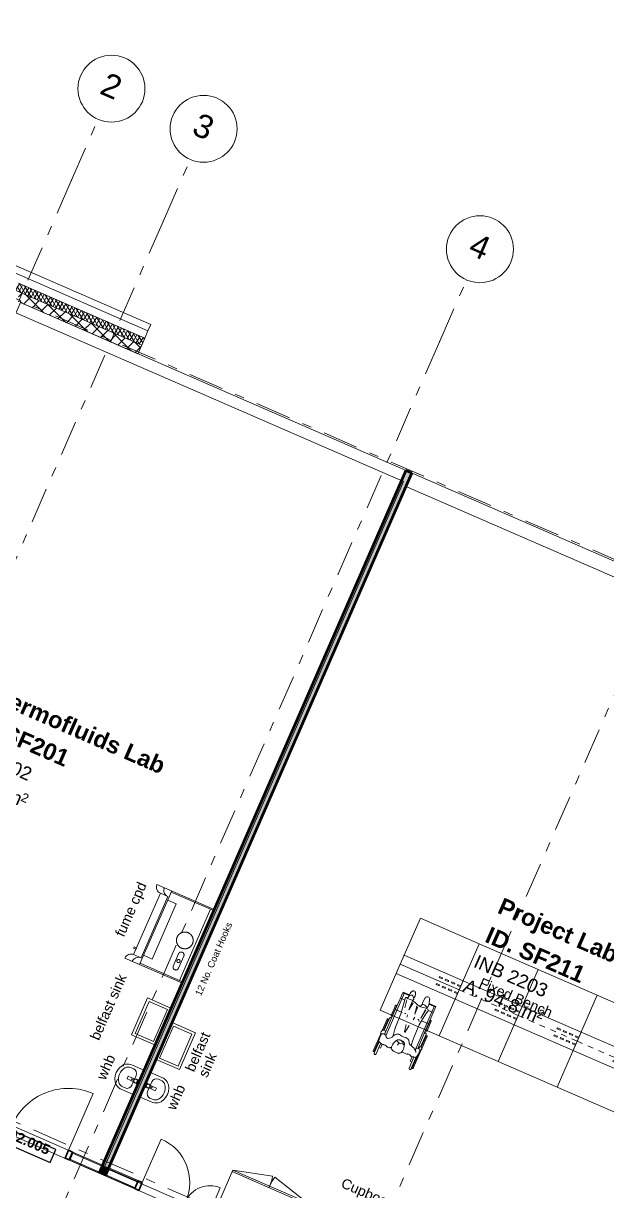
# Model space of a CAD drawing. Header units: millimetres. Extents: x -50172 to 90294, y -80883 to 956680.
# Drawn here: x 19399 to 28105, y 3948 to 21390 of the extents above; entities that cross this region are included whole.
import ezdxf
from ezdxf.enums import TextEntityAlignment as Align

# ---------------------------------------------------------------- set-up
doc = ezdxf.new("R2010")
doc.units = ezdxf.units.MM
doc.header["$MEASUREMENT"] = 0
doc.linetypes.add('Double Dashed', pattern=[1093.611073, 529.166651, -211.666656, 141.111112, -211.666656])
doc.linetypes.add('v1', pattern=[2800, 1000, -400, 0, -400, 1000, 0])
for name, color, linetype in [('A-15-MG_Structural_Grid', 7, 'Continuous'), ('A-20-M_Floor_Slab', 7, 'Continuous'), ('A-25-M_Wall_Ext_Existing_HUB', 7, 'Continuous'), ('A-25-M_Wall_Int', 7, 'Continuous'), ('ArchiCAD Doors', 7, 'Continuous'), ('New_A-05-M_Gross_Int_Circulation', 7, 'Continuous'), ('New_A-25-M_Wall_Int', 7, 'Continuous'), ('New_A-35-M_FFE-Zone', 7, 'Continuous'), ('New_A-35-M_FFE_Fixed', 7, 'Continuous'), ('New_A-35-M_FFE_Sanitary', 7, 'Continuous'), ('New_ArchiCAD Door Markers', 7, 'Continuous'), ('New_ArchiCAD Doors', 7, 'Continuous')]:
    doc.layers.add(name, color=color, linetype=linetype)
for name, color, linetype, lineweight, true_color in [('A-15-MG_Structural_Grid_Pen_No__163', 7, 'Continuous', 0, 0x750077), ('A-25-M_Wall_Ext_Existing_HUB_Pen_No__107', 7, 'Continuous', 15, 0xa6a6a6), ('A-25-M_Wall_Int_Pen_No__107', 7, 'Continuous', 15, 0xa6a6a6), ('ArchiCAD Doors_Pen_No__43', 7, 'Continuous', 30, 0x444444), ('ArchiCAD Doors_Pen_No__63', 7, 'Continuous', 20, 0x606060), ('New_A-05-M_Gross_Int_Circulation_Pen_No__74', 7, 'Continuous', 20, 0x606060), ('New_A-25-M_Wall_Int_Pen_No__27', 7, 'Continuous', 50, 0x2a2a2a), ('New_A-25-M_Wall_Int_Pen_No__81', 7, 'Continuous', 20, 0x6a6a6a), ('New_A-35-M_FFE-Zone_Pen_No__74', 7, 'Continuous', 20, 0x606060), ('New_A-35-M_FFE_Fixed_Pen_No__64', 7, 'Continuous', 20, 0x606060), ('New_A-35-M_FFE_Fixed_Pen_No__75', 7, 'Continuous', 20, 0x606060), ('New_A-35-M_FFE_Sanitary_Pen_No__64', 7, 'Continuous', 20, 0x606060), ('New_ArchiCAD Doors_Pen_No__43', 7, 'Continuous', 30, 0x444444), ('New_ArchiCAD Doors_Pen_No__63', 7, 'Continuous', 20, 0x606060)]:
    doc.layers.add(name, color=color, linetype=linetype, lineweight=lineweight, true_color=true_color)
for name, color, linetype, lineweight in [('A-20-M_Floor_Slab_Pen_No__89', 8, 'Continuous', 20), ('A-25-M_Wall_Ext_Existing_HUB_Pen_No__1', 7, 'Continuous', 13), ('A-25-M_Wall_Int_Pen_No__1', 7, 'Continuous', 13), ('ArchiCAD Doors_Pen_No__1', 7, 'Continuous', 13), ('New_A-35-M_FFE_Fixed_Pen_No__1', 7, 'Continuous', 13), ('New_A-35-M_FFE_Fixed_Pen_No__4', 7, 'Continuous', 20), ('New_A-95-P_Text_1_50_GA_Pen_No__1', 7, 'Continuous', 13), ('New_ArchiCAD Door Markers_Pen_No__1', 7, 'Continuous', 13), ('New_ArchiCAD Door Markers_Pen_No__5', 7, 'Continuous', 25), ('New_ArchiCAD Doors_Pen_No__1', 7, 'Continuous', 13), ('New_ArchiCAD Zone Stamps_Pen_No__9', 7, 'Continuous', 13)]:
    doc.layers.add(name, color=color, linetype=linetype, lineweight=lineweight)
doc.styles.add('GENERATED_STYLE_1', font='')
doc.styles.add('GENERATED_STYLE_2', font='')
doc.styles.add('GENERATED_STYLE_3', font='')
doc.styles.add('GENERATED_STYLE_4', font='')
doc.styles.get('GENERATED_STYLE_1').set_extended_font_data('Swis721 BT', bold=True)
doc.styles.get('GENERATED_STYLE_2').set_extended_font_data('Arial', bold=True)
doc.styles.get('GENERATED_STYLE_3').set_extended_font_data('Arial')
doc.styles.get('GENERATED_STYLE_4').set_extended_font_data('Swis721 BT')
pattern_1 = [(45, (0, 0), (-91.9239, 91.9239), []), (135, (0, 0), (91.9239, 91.9239), [])]

# ---------------------------------------------------------------- blocks, each defined once
blk = doc.blocks.new('Hub Circulation-Second_SF014_33_1', base_point=(12677, 5773))
at = {"layer": 'New_A-05-M_Gross_Int_Circulation_Pen_No__74', "linetype": 'Continuous'}
blk.add_line((22370, 3408), (14366, 6899), dxfattribs=at)
at = {"layer": 'New_ArchiCAD Zone Stamps_Pen_No__9'}
for tag, height, style, p in [('ROOM_NAME', 250, 'GENERATED_STYLE_2', (11347, 7549)), ('zoneNameLine2', 250, 'GENERATED_STYLE_2', (11158, 7117)), ('ROOM_NUMBER', 200, 'GENERATED_STYLE_3', (10970, 6696)), ('measuredAreaCode', 200, 'GENERATED_STYLE_3', (10813, 6336)), ('ROOM_WALLS_PRM', 200, 'GENERATED_STYLE_3', (11120, 6202)), ('DUMMY_649', 200, 'GENERATED_STYLE_3', (11749, 5928)), ('DUMMY_650', 133, 'GENERATED_STYLE_3', (12029, 5821))]:
    blk.add_attdef(tag, text='', height=height, rotation=336.4404, dxfattribs=dict(at, style=style)).set_placement(p, align=Align.TOP_LEFT)
blk = doc.blocks.new('Thermofluids Lab_INB 2202_34_1', base_point=(19719, 9996))
at = {"layer": 'New_A-35-M_FFE-Zone_Pen_No__74', "linetype": 'Continuous'}
for p, q in [((19287, 17064), (18384, 14995)), ((25072, 14542), (19287, 17064)), ((17367, 15439), (15675, 13875)), ((18384, 14995), (17367, 15439)), ((20613, 4316), (25072, 14542)), ((15675, 13875), (16885, 12575)), ((16885, 12575), (17070, 12747)), ((17070, 12747), (17298, 12503)), ((17298, 12503), (15528, 8443)), ((15528, 8443), (16428, 8051)), ((16428, 8051), (15729, 6446)), ((15729, 6446), (20613, 4316))]:
    blk.add_line(p, q, dxfattribs=at)
at = {"layer": 'New_ArchiCAD Zone Stamps_Pen_No__9'}
for tag, height, style, p in [('ROOM_NAME', 250, 'GENERATED_STYLE_2', (18860, 11567)), ('zoneNameLine2', 250, 'GENERATED_STYLE_2', (18672, 11135)), ('ROOM_NUMBER', 200, 'GENERATED_STYLE_3', (18484, 10714)), ('measuredAreaCode', 200, 'GENERATED_STYLE_3', (18327, 10354)), ('DUMMY_649', 200, 'GENERATED_STYLE_3', (18634, 10220)), ('DUMMY_650', 200, 'GENERATED_STYLE_3', (19123, 10007)), ('DUMMY_651', 133, 'GENERATED_STYLE_3', (19403, 9900))]:
    blk.add_attdef(tag, text='', height=height, rotation=336.4404, dxfattribs=dict(at, style=style)).set_placement(p, align=Align.TOP_LEFT)
blk = doc.blocks.new('Project Lab 3_INB 2203_36_1', base_point=(27088, 6907))
at = {"layer": 'New_A-35-M_FFE-Zone_Pen_No__74', "linetype": 'Continuous'}
for p, q in [((25099, 14476), (20652, 4276)), ((33053, 11007), (25099, 14476)), ((28709, 1044), (33053, 11007)), ((20652, 4276), (22276, 3567)), ((22276, 3567), (22379, 3804)), ((22379, 3804), (28709, 1044))]:
    blk.add_line(p, q, dxfattribs=at)
at = {"layer": 'New_ArchiCAD Zone Stamps_Pen_No__9'}
for tag, height, style, p in [('ROOM_NAME', 250, 'GENERATED_STYLE_2', (26560, 8334)), ('zoneNameLine2', 250, 'GENERATED_STYLE_2', (26372, 7902)), ('ROOM_NUMBER', 200, 'GENERATED_STYLE_3', (26183, 7481)), ('measuredAreaCode', 200, 'GENERATED_STYLE_3', (26026, 7121)), ('DUMMY_649', 200, 'GENERATED_STYLE_3', (26334, 6987)), ('DUMMY_650', 200, 'GENERATED_STYLE_3', (26823, 6774)), ('DUMMY_651', 133, 'GENERATED_STYLE_3', (27102, 6667))]:
    blk.add_attdef(tag, text='', height=height, rotation=336.4404, dxfattribs=dict(at, style=style)).set_placement(p, align=Align.TOP_LEFT)
blk = doc.blocks.new('Slab_3_1', base_point=(4098, -1742))
at = {"layer": 'A-20-M_Floor_Slab_Pen_No__89', "linetype": 'Continuous', "flags": 128}
blk.add_lwpolyline([(4098, -1742), (7679, 6433), (7409, 6182), (7864, 6610), (7781, 6699), (15385, 13776), (15456, 13700), (17775, 15858), (18446, 15136), (19354, 17218), (53673, 2253), (46448, -14318), (43562, -13060), (41505, -17778), (12656, -5199), (14459, -1065), (11927, 39), (10024, -4326)], close=True, dxfattribs=at)
blk = doc.blocks.new('Simple Door Opening')
at = {"layer": 'ArchiCAD Doors_Pen_No__1', "linetype": 'Continuous'}
for p, q in [((-4055, 337), (-4055, 478)), ((4055, 337), (4055, 478)), ((-4055, 222), (-4055, 337)), ((-4055, 102), (-4055, 222)), ((4055, 222), (4055, 337)), ((4055, 102), (4055, 222)), ((-4055, 0), (-4055, 102)), ((4055, 0), (4055, 102))]:
    blk.add_line(p, q, dxfattribs=at)
blk = doc.blocks.new('Wall_10_1', base_point=(54299, 2501))
at = {"layer": 'A-25-M_Wall_Ext_Existing_HUB_Pen_No__107', "linetype": 'Continuous'}
h = blk.add_hatch(dxfattribs=at)
h.set_pattern_fill('613_01__ad_AR_SAND_0001', color=256, style=0, pattern_type=2)
h.set_pattern_definition([(103.994, (0, 0), (-1137.956, 451.32), [0, -965.2, 0, -1079.5, 0, -1031.875]), (73.994, (0, 0), (-1195.13, 1745.31), [0, -520.7, 0, -869.95, 0, -333.375]), (33.994, (-311.5, -716.2), (785.414, 1814.82), [0, -317.5, 0, -1143, 0, -1492.25]), (23.994, (-311.5, -716.2), (250.28, 1972.77), [0, -158.75, 0, -749.3, 0, -857.25])])
h.paths.add_polyline_path([(19196, 17695), (21259, 16796), (21300, 16890), (19237, 17789)])
h = blk.add_hatch(dxfattribs=at)
h.set_pattern_fill('Batt_Insulation_0001', color=256, style=0, pattern_type=2)
h.set_pattern_definition([(60, (0, 0), (-43.30127, 25), []), (120, (0, 0), (43.30127, 25), [])])
h.paths.add_polyline_path([(19286, 17414), (19292, 17397), (21165, 16581), (21211, 16686), (19327, 17507)])
h = blk.add_hatch(dxfattribs=at)
h.set_pattern_fill('Concrete_Block_0001', color=256, style=0, pattern_type=2)
h.set_pattern_definition(pattern_1)
h.paths.add_polyline_path([(19410, 17346), (19292, 17397), (19354, 17218)])
h = blk.add_hatch(dxfattribs=at)
h.set_pattern_fill('Concrete_Block_0001', color=256, style=0, pattern_type=2)
h.set_pattern_definition(pattern_1)
h.paths.add_polyline_path([(19354, 17218), (21109, 16452), (21165, 16581), (19410, 17346)])
at = {"layer": 'A-25-M_Wall_Ext_Existing_HUB_Pen_No__1', "linetype": 'Continuous'}
for p, q in [((21259, 16796), (19270, 17663)), ((21211, 16686), (19327, 17507)), ((19410, 17346), (19292, 17397)), ((21165, 16581), (19410, 17346))]:
    blk.add_line(p, q, dxfattribs=at)
at = {"layer": 'A-25-M_Wall_Ext_Existing_HUB_Pen_No__1', "linetype": 'Continuous', "flags": 128}
for points in [[(21300, 16890), (19144, 17830)], [(19354, 17218), (21109, 16452)]]:
    blk.add_lwpolyline(points, dxfattribs=at)
at = {"layer": 'ArchiCAD Doors', "color": 251, "linetype": 'Continuous', "lineweight": 20, "true_color": 0x606060, "zscale": 1000, "rotation": 156.440266101699}
blk.add_blockref('Simple Door Opening', (25017, 15269), dxfattribs=at)
blk = doc.blocks.new('Double Door Asymmetric 19_4')
at = {"layer": 'ArchiCAD Doors_Pen_No__1', "linetype": 'Continuous'}
for p, q in [((-615, 0), (-627, 0)), ((-615, 0), (-615, -15)), ((615, 0), (615, -15)), ((615, 0), (627, 0)), ((-615, -130), (-627, -130)), ((-615, -15), (-615, -115)), ((-615, -115), (-615, -130)), ((615, -15), (615, -115)), ((615, -115), (615, -130)), ((615, -130), (627, -130))]:
    blk.add_line(p, q, dxfattribs=at)
at = {"layer": 'ArchiCAD Doors_Pen_No__43', "linetype": 'Continuous'}
for p, q in [((-549, 0), (-615, 0)), ((-615, 0), (-615, -130)), ((-549, -130), (-549, 0)), ((615, 0), (549, 0)), ((549, 0), (549, -130)), ((615, -130), (615, 0)), ((-615, -130), (-549, -130)), ((549, -130), (615, -130))]:
    blk.add_line(p, q, dxfattribs=at)
at = {"layer": 'ArchiCAD Doors_Pen_No__63', "linetype": 'Continuous'}
for p, q in [((-549, 0), (-549, 708)), ((549, 0), (549, 390))]:
    blk.add_line(p, q, dxfattribs=at)
for centre, radius, start, end in [((-549, 0), 708, 0, 90), ((549, 0), 390, 90, 180)]:
    blk.add_arc(centre, radius, start, end, dxfattribs=at)
blk = doc.blocks.new('Double Door Asymmetric 19_5')
at = {"layer": 'New_ArchiCAD Doors_Pen_No__1', "linetype": 'Continuous'}
for p, q in [((-755, 0), (-755, -15)), ((755, 0), (755, -15)), ((-755, -15), (-755, -115)), ((-755, -115), (-755, -130)), ((755, -15), (755, -115)), ((755, -115), (755, -130))]:
    blk.add_line(p, q, dxfattribs=at)
at = {"layer": 'New_ArchiCAD Doors_Pen_No__43', "linetype": 'Continuous'}
for p, q in [((-748, 0), (-755, 0)), ((-755, 0), (-755, -130)), ((-682, 0), (-748, 0)), ((-748, 0), (-748, -130)), ((-682, -130), (-682, 0)), ((748, 0), (682, 0)), ((682, 0), (682, -130)), ((748, 0), (755, 0)), ((748, -130), (748, 0)), ((755, 0), (755, -130)), ((-748, -130), (-755, -130)), ((-748, -130), (-682, -130)), ((682, -130), (748, -130)), ((748, -130), (755, -130))]:
    blk.add_line(p, q, dxfattribs=at)
at = {"layer": 'New_ArchiCAD Doors_Pen_No__63', "linetype": 'Continuous'}
for p, q in [((682, 0), (682, 924)), ((-682, 0), (-682, 440))]:
    blk.add_line(p, q, dxfattribs=at)
for centre, radius, start, end in [((682, 0), 924, 90, 180), ((-682, 0), 440, 0, 90)]:
    blk.add_arc(centre, radius, start, end, dxfattribs=at)
blk = doc.blocks.new('Door Stamp 17_4')
at = {"layer": 'New_ArchiCAD Door Markers_Pen_No__5', "linetype": 'Continuous'}
for p, q in [((507, -66), (-471, -66)), ((-471, -66), (-471, -278)), ((507, -278), (507, -66)), ((-471, -278), (507, -278)), ((-471, -278), (507, -278))]:
    blk.add_line(p, q, dxfattribs=at)
at = {"layer": 'New_ArchiCAD Door Markers_Pen_No__1', "style": 'GENERATED_STYLE_1'}
blk.add_attdef('AC_WIDO_ID', text='', height=150, dxfattribs=at).set_placement((-412, -234), align=Align.BOTTOM_LEFT)
blk = doc.blocks.new('Wall_39_1', base_point=(14366, 6899))
at = {"layer": 'A-25-M_Wall_Int_Pen_No__107', "linetype": 'Continuous'}
for points in [[(20094, 4417), (20088, 4404), (20528, 4212), (20534, 4225)], [(20134, 4509), (20574, 4317), (20580, 4331), (20140, 4523)], [(20674, 4290), (20668, 4276), (21108, 4084), (21114, 4098)], [(20628, 4185), (20622, 4171), (21062, 3979), (21068, 3993)]]:
    blk.add_hatch(color=256, dxfattribs=at).paths.add_polyline_path(points)
at = {"layer": 'New_A-25-M_Wall_Int_Pen_No__81', "linetype": 'Continuous', "lineweight": 0, "true_color": 0x353535}
for points in [[(20628, 4185), (20534, 4225), (20528, 4212), (20622, 4171)], [(20668, 4276), (20574, 4317), (20534, 4225), (20628, 4185)], [(20674, 4290), (20580, 4331), (20574, 4317), (20668, 4276)]]:
    blk.add_hatch(color=250, dxfattribs=at).paths.add_polyline_path(points)
at = {"layer": 'A-25-M_Wall_Int_Pen_No__1', "linetype": 'Continuous'}
for p, q in [((20094, 4417), (20088, 4404)), ((20134, 4509), (20094, 4417)), ((20094, 4417), (20534, 4225)), ((20140, 4523), (20134, 4509)), ((20574, 4317), (20134, 4509)), ((21108, 4084), (20668, 4276)), ((20628, 4185), (21068, 3993)), ((21108, 4084), (21068, 3993)), ((21114, 4098), (21103, 4103)), ((21114, 4098), (21108, 4084)), ((21062, 3979), (21051, 3984)), ((21068, 3993), (21062, 3979))]:
    blk.add_line(p, q, dxfattribs=at)
at = {"layer": 'A-25-M_Wall_Int_Pen_No__1', "linetype": 'Continuous', "flags": 128}
for points in [[(20088, 4404), (21062, 3979)], [(20580, 4331), (20140, 4523)], [(21114, 4098), (20674, 4290)]]:
    blk.add_lwpolyline(points, dxfattribs=at)
at = {"layer": 'New_A-25-M_Wall_Int_Pen_No__27', "linetype": 'Continuous'}
for p, q in [((20534, 4225), (20528, 4212)), ((20574, 4317), (20534, 4225)), ((20580, 4331), (20574, 4317)), ((20628, 4185), (20668, 4276)), ((20668, 4276), (20674, 4290)), ((20622, 4171), (20628, 4185))]:
    blk.add_line(p, q, dxfattribs=at)
at = {"layer": 'ArchiCAD Doors', "color": 251, "linetype": 'Continuous', "lineweight": 20, "true_color": 0x606060, "zscale": 1000, "rotation": 336.4403498076213}
blk.add_blockref('Double Door Asymmetric 19_4', (21678, 3852), dxfattribs=at)
at = {"layer": 'New_ArchiCAD Door Markers'}
ref = blk.add_blockref('Door Stamp 17_4', (19448, 4825), dxfattribs=dict(at, rotation=336.4403498076213))
ref.add_attrib('AC_WIDO_ID', 'ID02.005', dxfattribs={"layer": 'New_ArchiCAD Door Markers_Pen_No__1', "color": 7, "height": 150, "rotation": 336.4403, "style": 'GENERATED_STYLE_1'}).set_placement((18959, 4779), align=Align.BOTTOM_LEFT)
at = {"layer": 'New_ArchiCAD Doors', "color": 251, "linetype": 'Continuous', "lineweight": 20, "true_color": 0x606060, "zscale": 1000, "rotation": 336.4403498076213}
blk.add_blockref('Double Door Asymmetric 19_5', (19448, 4825), dxfattribs=at)
blk = doc.blocks.new('Wall_59_1', base_point=(20528, 4212))
at = {"layer": 'New_A-25-M_Wall_Int_Pen_No__81', "linetype": 'Continuous', "lineweight": 0, "true_color": 0x353535}
blk.add_hatch(color=250, dxfattribs=at).paths.add_polyline_path([(20674, 4290), (25199, 14669), (25106, 14710), (20580, 4331)])
at = {"layer": 'New_A-25-M_Wall_Int_Pen_No__27', "linetype": 'Continuous', "flags": 128}
for points in [[(25106, 14710), (20580, 4331)], [(20674, 4290), (25199, 14669)], [(25199, 14669), (25106, 14710)]]:
    blk.add_lwpolyline(points, dxfattribs=at)
blk = doc.blocks.new('Standard grid marker')
at = {"layer": 'A-15-MG_Structural_Grid_Pen_No__163', "linetype": 'Double Dashed'}
for q in [(0, 0), (29726, 0)]:
    blk.add_line((1000, 0), q, dxfattribs=at)
at = {"layer": 'A-15-MG_Structural_Grid_Pen_No__163', "linetype": 'Continuous'}
blk.add_circle((-500, 0), 500, dxfattribs=at)
at = {"layer": 'A-15-MG_Structural_Grid_Pen_No__163', "linetype": 'Double Dashed'}
blk.add_point((1000, 0), dxfattribs=at)
blk.add_point((1000, 0), dxfattribs=at)
at = {"layer": 'A-15-MG_Structural_Grid_Pen_No__163', "style": 'GENERATED_STYLE_4'}
for tag, p in [('AC_MarkerText_1_0', (-500, 41)), ('AC_MarkerText_1_1', (31226, 41))]:
    blk.add_attdef(tag, text='', height=350, rotation=90, dxfattribs=at).set_placement(p, align=Align.MIDDLE_CENTER)
blk = doc.blocks.new('Standard grid marker_2')
at = {"layer": 'A-15-MG_Structural_Grid_Pen_No__163', "linetype": 'Double Dashed'}
blk.add_line((1909, 0), (86140, 0), dxfattribs=at)
at = {"layer": 'A-15-MG_Structural_Grid_Pen_No__163', "style": 'GENERATED_STYLE_4'}
for tag, p in [('AC_MarkerText_1_0', (-500, 952)), ('AC_MarkerText_1_1', (88549, 952))]:
    blk.add_attdef(tag, text='', height=350, rotation=360, dxfattribs=at).set_placement(p, align=Align.MIDDLE_CENTER)
blk = doc.blocks.new('Fume Cupboard STD H9')
at = {"layer": 'New_A-35-M_FFE_Fixed_Pen_No__64', "linetype": 'Continuous'}
for p, q in [((0, 0), (0, 930)), ((0, 930), (20, 930)), ((20, 930), (20, 880)), ((20, 880), (1180, 880)), ((20, 880), (20, 240)), ((1180, 880), (1180, 930)), ((1180, 930), (1200, 930)), ((1180, 880), (1180, 240)), ((1200, 930), (1200, 0)), ((150, 380), (150, 240)), ((150, 380), (1050, 380)), ((1050, 380), (1050, 240)), ((0, 240), (1200, 240)), ((100, 220), (1100, 220)), ((100, 100), (100, 220)), ((1100, 100), (1100, 220)), ((100, 100), (1100, 100)), ((212, 100), (188, 100)), ((188, 100), (188, 60)), ((188, 60), (212, 60)), ((212, 60), (212, 100))]:
    blk.add_line(p, q, dxfattribs=at)
at = {"layer": 'New_A-35-M_FFE_Fixed_Pen_No__64', "linetype": 'v1'}
for p, q in [((380, 795), (180, 795)), ((180, 710), (380, 710))]:
    blk.add_line(p, q, dxfattribs=at)
for centre, radius in [((280, 752), 23.5), ((600, 715), 125)]:
    blk.add_circle(centre, radius, dxfattribs=at)
for centre, start, end in [((180, 752), 90, 270), ((380, 752), 270, 90)]:
    blk.add_arc(centre, 42.5, start, end, dxfattribs=at)
at = {"layer": 'New_A-35-M_FFE_Fixed_Pen_No__64', "linetype": 'Continuous'}
for centre, start, end in [((0, 220), 270, 0), ((1200, 220), 180, 270), ((0, 100), 270, 0), ((1200, 100), 180, 270)]:
    blk.add_arc(centre, 100, start, end, dxfattribs=at)
blk = doc.blocks.new('Cupboard 19')
at = {"layer": 'New_A-35-M_FFE_Fixed_Pen_No__4', "linetype": 'Continuous'}
for p, q in [((1200, 450), (0, 450)), ((0, 450), (0, 0)), ((1200, 0), (1200, 450)), ((0, 0), (0, 25)), ((0, 25), (1200, 25)), ((0, 0), (1200, 0)), ((0, 0), (580, -155)), ((600, 0), (600, 25)), ((1200, 0), (620, -155))]:
    blk.add_line(p, q, dxfattribs=at)
for centre, start, end in [((0, 0), 345, 0), ((1200, 0), 180, 195)]:
    blk.add_arc(centre, 600, start, end, dxfattribs=at)
blk = doc.blocks.new('Mop Sink 19')
at = {"layer": 'New_A-35-M_FFE_Fixed_Pen_No__75', "linetype": 'Continuous'}
for p, q in [((300, 0), (-300, 0)), ((-300, 0), (-300, -380)), ((300, -380), (300, 0)), ((-260, -40), (-260, -340)), ((260, -40), (-260, -40)), ((260, -340), (260, -40)), ((-260, -340), (260, -340)), ((-300, -380), (300, -380))]:
    blk.add_line(p, q, dxfattribs=at)
blk = doc.blocks.new('Wheelchair Man Symbol 19_2')
at = {"layer": 'New_A-35-M_FFE_Fixed_Pen_No__1', "linetype": 'Continuous'}
for p, q in [((-325, 258), (-325, -42)), ((-299, 258), (-309, 258)), ((-309, 258), (-309, 53)), ((-299, 284), (-299, 258)), ((-299, 258), (-299, 89)), ((-268, 182), (-268, 284)), ((-243, 182), (-268, 182)), ((-268, 182), (-268, 102)), ((-243, 110), (-243, 182)), ((268, 182), (243, 182)), ((243, 182), (243, 117)), ((268, 284), (268, 284)), ((268, 284), (268, 182)), ((268, 182), (268, 110)), ((299, 258), (299, 284)), ((309, 258), (299, 258)), ((299, 258), (299, 101)), ((309, 258), (309, 258)), ((309, 258), (309, 89)), ((325, -20), (325, 258)), ((-268, 29), (-247, -5)), ((-258, 12), (-230, -11)), ((-253, 8), (-255, 8)), ((-73, 103), (-139, 104)), ((58, 142), (54, 143)), ((73, 136), (58, 142)), ((83, 129), (73, 136)), ((94, 119), (83, 129)), ((93, 33), (85, 16)), ((96, 63), (93, 33)), ((98, 112), (94, 119)), ((100, 87), (96, 63)), ((98, 105), (98, 112)), ((98, 105), (100, 87)), ((318, 7), (310, 87)), ((-329, -54), (-326, -67)), ((-325, -42), (-326, -44)), ((-325, -42), (-320, -36)), ((-325, -70), (-325, -258)), ((-309, -77), (-309, -258)), ((-299, -76), (-299, -258)), ((-268, -39), (-268, -284)), ((-243, 0), (-243, -723)), ((-152, -107), (-152, -204)), ((-118, -61), (-112, -75)), ((-112, -75), (-107, -84)), ((-107, -84), (-98, -98)), ((-98, -98), (-86, -106)), ((-86, -106), (-76, -110)), ((-76, -110), (-61, -114)), ((-61, -114), (-51, -114)), ((-51, -114), (-41, -113)), ((-47, -8), (-39, -22)), ((-41, -113), (-32, -111)), ((-35, -9), (-10, -8)), ((-32, -111), (-17, -110)), ((-17, -110), (1, -110)), ((21, -46), (-3, -44)), ((1, -110), (21, -113)), ((21, -113), (38, -115)), ((23, -46), (46, -42)), ((38, -115), (47, -118)), ((47, -118), (62, -121)), ((70, -14), (60, -33)), ((62, -121), (74, -121)), ((74, -121), (84, -119)), ((84, -119), (94, -114)), ((94, -114), (107, -105)), ((107, -105), (115, -97)), ((115, -97), (124, -86)), ((124, -86), (126, -83)), ((143, -62), (160, -163)), ((243, -21), (243, -723)), ((268, -40), (268, -59)), ((268, -71), (268, -284)), ((299, -87), (299, -258)), ((309, -84), (309, -258)), ((325, -258), (325, -73)), ((330, -58), (330, -35)), ((-309, -258), (-299, -258)), ((-299, -258), (-299, -284)), ((-292, -333), (-292, -333)), ((-292, -333), (-292, -492)), ((-268, -333), (-275, -333)), ((-275, -333), (-275, -492)), ((-268, -284), (-268, -333)), ((-268, -333), (-268, -492)), ((-152, -204), (-147, -372)), ((2, -182), (-13, -301)), ((12, -185), (27, -271)), ((168, -414), (163, -199)), ((268, -333), (268, -284)), ((275, -333), (268, -333)), ((268, -333), (268, -492)), ((275, -333), (275, -492)), ((292, -492), (292, -333)), ((299, -284), (299, -258)), ((299, -258), (309, -258)), ((299, -284), (299, -284)), ((325, -258), (325, -258)), ((-275, -492), (-275, -492)), ((-275, -492), (-268, -492)), ((-159, -438), (-268, -438)), ((-268, -492), (-268, -723)), ((-159, -438), (-177, -580)), ((-147, -372), (-159, -438)), ((-130, -471), (-152, -616)), ((-130, -471), (-142, -620)), ((-38, -432), (-40, -450)), ((-37, -403), (-38, -432)), ((-23, -490), (-23, -610)), ((-23, -490), (-4, -616)), ((84, -512), (65, -638)), ((84, -512), (87, -646)), ((150, -517), (169, -641)), ((268, -438), (159, -438)), ((204, -664), (168, -414)), ((268, -723), (268, -492)), ((268, -492), (275, -492)), ((-190, -623), (-268, -623)), ((-177, -580), (-190, -623)), ((-190, -623), (-174, -637)), ((-174, -637), (-141, -640)), ((-141, -640), (-104, -634)), ((-104, -634), (-58, -626)), ((-58, -626), (-42, -627)), ((-42, -627), (-26, -634)), ((-26, -634), (-3, -635)), ((-3, -635), (22, -645)), ((22, -645), (69, -660)), ((69, -660), (81, -663)), ((81, -663), (95, -668)), ((95, -668), (121, -664)), ((121, -664), (141, -660)), ((141, -660), (167, -662)), ((163, -705), (167, -662)), ((167, -662), (186, -671)), ((186, -671), (204, -664)), ((198, -623), (268, -623)), ((-158, -711), (-268, -711)), ((-268, -723), (-156, -723)), ((-71, -775), (-64, -705)), ((112, -728), (90, -709)), ((138, -729), (154, -719)), ((161, -711), (268, -711)), ((161, -723), (268, -723))]:
    blk.add_line(p, q, dxfattribs=at)
for centre, radius, start, end in [((-317, 258), 7.81, 0, 180), ((-284, 284), 15.6, 0, 180), ((284, 284), 15.6, 0, 180), ((317, 258), 7.81, 0, 180), ((493, -29), 807, 173.5457, 179.2953), ((-241, 54), 68.3, 145.4123, 173.5457), ((-280, 81), 21, 86.2268, 145.4123), ((-275, 156), 54.6, 266.2268, 295.2149), ((-235, 73), 37.6, 102.1076, 115.2149), ((-235, 73), 37.6, 53.1315, 102.1076), ((-185, 139), 45.6, 233.1315, 296.463), ((-140, 49), 55.8, 88.7191, 116.463), ((53, 63), 132, 162.351, 202.3739), ((53, 63), 132, 158.1335, 162.351), ((-23, 93), 50.5, 100.0443, 158.1335), ((-37, 26), 35.8, 202.3739, 273.0345), ((-20, -5), 44.7, 169.6685, 296.7106), ((12, -103), 249, 80.2167, 100.0443), ((-10, 28), 35.8, 270, 15.4377), ((-137, -324), 360, 59.1701, 64.8848), ((-87, 59), 177, 339.5864, 346.0879), ((42, 208), 117, 298.6239, 307.5222), ((144, 76), 49.5, 63.5166, 127.5222), ((231, -83), 90.2, 109.9444, 166.9452), ((202, 193), 81.4, 243.5166, 286.5694), ((209, -24), 27.2, 34.5485, 109.9444), ((240, 64), 53.6, 87.1813, 106.5694), ((240, 64), 53.6, 67.1485, 87.1813), ((332, 280), 181, 247.1485, 258.553), ((279, 3), 39.7, 248.1434, 6.1738), ((292, 85), 17.5, 6.1738, 78.553), ((-316, -52), 12.8, 143.805, 190.699), ((-317, -66), 9.34, 190.699, 208.3318), ((-317, -66), 9.34, 208.3318, 244.4064), ((-307, -46), 31.5, 244.4064, 307.78), ((-311, -42), 11, 76.4185, 143.805), ((-295, -19), 18.4, 179.2953, 256.2891), ((-280, 41), 80.4, 256.2891, 284.3528), ((-296, -60), 13.2, 307.78, 7.8265), ((-259, -55), 24.1, 139.4894, 187.8265), ((-266, -16), 21.3, 284.3528, 31.0291), ((-194, 34), 56.9, 231.1007, 245.8172), ((-37, 383), 440, 245.8172, 255.644), ((63, -36), 226, 180.5698, 198.0744), ((-160, -97), 55.8, 40.6612, 75.644), ((0, 0), 44.5, 209.7251, 267.1058), ((20, -5), 44.7, 243.2894, 301.2835), ((21, -36), 9.29, 267.1058, 277.5231), ((43, -24), 18.6, 277.5231, 331.3712), ((58, 4), 21.7, 239.1701, 339.5864), ((16, 54), 176, 308.7284, 316.6858), ((-78, -204), 242, 1.2675, 9.6849), ((291, 32), 71.8, 214.5485, 248.1434), ((233, -50), 36.3, 344.409, 23.6829), ((288, -65), 20.6, 164.409, 246.7071), ((295, -48), 38.6, 246.7071, 320.9982), ((304, -35), 25.6, 36.1191, 64.0963), ((304, -35), 25.6, 0.3734, 36.1191), ((307, -58), 22.9, 321.1452, 0.3734), ((-317, -258), 7.81, 180, 0), ((-284, -284), 15.6, 180, 0), ((-284, -333), 8.5, 0, 180), ((-318, -263), 307, 352.9178, 355.668), ((242, -235), 218, 189.5756, 196.9445), ((284, -284), 15.6, 180, 0), ((284, -333), 8.5, 0, 180), ((317, -258), 7.81, 180, 0), ((-284, -492), 8.5, 180, 0), ((-83, -393), 51, 208.693, 254.3358), ((-54, -437), 124, 359.7461, 16.9445), ((119, -466), 25.2, 79.3771, 135.3134), ((284, -492), 8.5, 180, 0), ((-71, -691), 89.1, 152.6529, 188.261), ((34, -591), 195, 194.2207, 194.8355), ((-120, -631), 35.9, 194.8355, 253.4823), ((-87, -521), 152, 253.4823, 271.2881), ((-84, -650), 21.9, 271.2881, 315.4711), ((-84, -650), 21.9, 315.4711, 351.839), ((-152, -695), 88.5, 353.7627, 19.5493), ((-2291, -334), 2252, 351.839, 352.5303), ((29, -677), 53.8, 349.8776, 14.2593), ((106, -690), 24.4, 169.8776, 221.4615), ((187, -654), 349, 188.261, 191.3967), ((187, -654), 349, 191.3967, 201.9692), ((-106, -772), 34.5, 201.9692, 353.7627), ((121, -728), 40.4, 147.7219, 174.8934), ((198, -735), 117, 174.8934, 209.1731), ((106, -690), 24.4, 221.4615, 230.0692), ((120, -778), 27.9, 209.1731, 317.1659), ((126, -711), 22.1, 230.0692, 302.0961), ((79, -740), 84.2, 317.1659, 11.8151), ((144, -703), 19.3, 302.0961, 354.8929), ((79, -740), 84.2, 11.8151, 17.4034)]:
    blk.add_arc(centre, radius, start, end, dxfattribs=at)
for p in [(-325, 258), (-299, 284), (-243, 110), (-213, 103), (-165, 99), (-73, 103), (-70, 112), (-32, 143), (98, 105), (113, 115), (166, 120), (225, 115), (-329, -54), (-325, -70), (325, -20), (330, -58), (-309, -258), (-268, -284), (275, -333), (292, -492), (-68, -666), (-62, -653), (-58, -626), (82, -686), (-138, -784), (-71, -775), (81, -724), (87, -706), (96, -792), (140, -797), (161, -723)]:
    blk.add_point(p, dxfattribs=at)
blk = doc.blocks.new('Standard grid marker_3')
at = {"layer": 'A-15-MG_Structural_Grid_Pen_No__163', "linetype": 'Double Dashed'}
blk.add_line((1000, 0), (74255, 0), dxfattribs=at)
at = {"layer": 'A-15-MG_Structural_Grid_Pen_No__163', "style": 'GENERATED_STYLE_4'}
for tag, p in [('AC_MarkerText_1_0', (-500, 43)), ('AC_MarkerText_1_1', (75755, 43))]:
    blk.add_attdef(tag, text='', height=350, rotation=360, dxfattribs=at).set_placement(p, align=Align.MIDDLE_CENTER)
blk = doc.blocks.new('Laboratory Workstation_20')
at = {"layer": 'New_A-35-M_FFE_Fixed_Pen_No__64', "linetype": 'Continuous'}
for p, q in [((960, 1500), (0, 1500)), ((0, 1500), (0, 0)), ((960, 0), (960, 1500)), ((960, 900), (0, 900)), ((0, 900), (0, 600)), ((960, 600), (960, 900)), ((0, 800), (0, 815)), ((0, 815), (50, 815)), ((50, 800), (0, 800)), ((0, 750), (87, 750)), ((50, 700), (0, 700)), ((0, 700), (0, 685)), ((50, 815), (50, 800)), ((50, 685), (50, 700)), ((100, 800), (100, 815)), ((100, 815), (150, 815)), ((150, 800), (100, 800)), ((150, 700), (100, 700)), ((100, 700), (100, 685)), ((150, 815), (150, 800)), ((150, 685), (150, 700)), ((175, 750), (262, 750)), ((200, 800), (200, 815)), ((200, 815), (250, 815)), ((250, 800), (200, 800)), ((250, 700), (200, 700)), ((200, 700), (200, 685)), ((250, 815), (250, 800)), ((250, 685), (250, 700)), ((300, 800), (300, 815)), ((300, 815), (350, 815)), ((350, 800), (300, 800)), ((350, 700), (300, 700)), ((300, 700), (300, 685)), ((349, 750), (436, 750)), ((350, 815), (350, 800)), ((350, 685), (350, 700)), ((524, 750), (611, 750)), ((698, 750), (785, 750)), ((873, 750), (960, 750)), ((0, 685), (50, 685)), ((0, 600), (960, 600)), ((100, 685), (150, 685)), ((200, 685), (250, 685)), ((300, 685), (350, 685)), ((0, 0), (960, 0))]:
    blk.add_line(p, q, dxfattribs=at)
blk = doc.blocks.new('Laboratory Workstation_21')
at = {"layer": 'New_A-35-M_FFE_Fixed_Pen_No__64', "linetype": 'Continuous'}
for p, q in [((960, 750), (0, 750)), ((0, 750), (0, 0)), ((960, 750), (0, 750)), ((0, 750), (0, 600)), ((50, 700), (0, 700)), ((0, 700), (0, 685)), ((50, 685), (50, 700)), ((150, 700), (100, 700)), ((100, 700), (100, 685)), ((150, 685), (150, 700)), ((250, 700), (200, 700)), ((200, 700), (200, 685)), ((250, 685), (250, 700)), ((350, 700), (300, 700)), ((300, 700), (300, 685)), ((350, 685), (350, 700)), ((960, 0), (960, 750)), ((960, 600), (960, 750)), ((0, 685), (50, 685)), ((0, 600), (960, 600)), ((100, 685), (150, 685)), ((200, 685), (250, 685)), ((300, 685), (350, 685)), ((0, 0), (960, 0))]:
    blk.add_line(p, q, dxfattribs=at)
blk = doc.blocks.new('Basin 19')
at = {"layer": 'New_A-35-M_FFE_Sanitary_Pen_No__64', "linetype": 'Continuous'}
for p, q in [((-200, 0), (-200, -186)), ((200, 0), (-200, 0)), ((200, -186), (200, 0)), ((-157, -149), (-157, -186)), ((79, -75), (-79, -75)), ((-30, -49), (-26, -60)), ((-23, -65), (-22, -130)), ((-22, -130), (-22, -177)), ((-6, -112), (-6, -77)), ((-6, -112), (6, -112)), ((6, -112), (6, -77)), ((22, -130), (23, -65)), ((22, -177), (22, -130)), ((26, -60), (30, -49)), ((157, -149), (157, -186)), ((-200, -186), (-198, -213)), ((-198, -213), (-192, -240)), ((-192, -240), (-183, -264)), ((-183, -264), (-170, -287)), ((-170, -287), (-155, -306)), ((-155, -306), (-137, -321)), ((-137, -321), (-93, -345)), ((-93, -345), (-47, -360)), ((-22, -177), (22, -177)), ((47, -360), (93, -345)), ((93, -345), (137, -321)), ((137, -321), (155, -306)), ((155, -306), (170, -287)), ((170, -287), (183, -264)), ((183, -264), (192, -240)), ((192, -240), (198, -213)), ((198, -213), (200, -186)), ((-47, -360), (0, -365)), ((0, -365), (47, -360))]:
    blk.add_line(p, q, dxfattribs=at)
blk.add_circle((0, -50), 27.5, dxfattribs=at)
for centre, radius, start, end in [((0, -37), 32, 339.1675, 200.8325), ((0, -47), 27.5, 356.3287, 183.6713), ((0, -50), 27.5, 200.8325, 214.3749), ((0, -50), 27.5, 325.6251, 339.1675)]:
    blk.add_arc(centre, radius, start, end, dxfattribs=at)
for centre, major_axis, ratio, start_param, end_param in [((-79, -149), (-77.4, 0), 0.953436, 4.712389, 6.283185), ((79, -149), (-77.4, 0), 0.953436, 3.141593, 4.712389), ((-79, -186), (0, -98.3), 0.786182, 4.712389, 5.78621), ((0, 0), (0, -310), 0.786182, 5.78621, 6.78016), ((79, -186), (0, -98.3), 0.786182, 0.496975, 1.570796)]:
    blk.add_ellipse(centre, major_axis=major_axis, ratio=ratio, start_param=start_param, end_param=end_param, dxfattribs=at)

msp = doc.modelspace()

# ---------------------------------------------------------------- block references
at = {"layer": 'A-15-MG_Structural_Grid', "color": 8, "linetype": 'Continuous', "lineweight": 15, "zscale": 1000}
for name, p, rotation in [('Standard grid marker_2', (8103.9, 22153.2), 336.440411583993), ('Standard grid marker', (30139.5, 15758.5), 246.440411583993), ('Standard grid marker_3', (3595.3, 11813.5), 336.440411583993)]:
    msp.add_blockref(name, p, dxfattribs=dict(at, rotation=rotation))
at = {"layer": 'A-15-MG_Structural_Grid', "color": 8, "linetype": 'Continuous', "lineweight": 15}
ref = msp.add_blockref('Standard grid marker', (20514.7, 19955.4), dxfattribs=dict(at, zscale=1000, rotation=246.440411583993))
ref.add_attrib('AC_MarkerText_1', '2', dxfattribs={"layer": 'A-15-MG_Structural_Grid_Pen_No__163', "color": 216, "true_color": 0x750077, "height": 350, "rotation": 336.44041, "style": 'GENERATED_STYLE_4'}).set_placement((20714.5, 20454.9), align=Align.MIDDLE_CENTER)
ref = msp.add_blockref('Standard grid marker', (21889.7, 19355.8), dxfattribs=dict(at, zscale=1000, rotation=246.440411583993))
ref.add_attrib('AC_MarkerText_1', '3', dxfattribs={"layer": 'A-15-MG_Structural_Grid_Pen_No__163', "color": 216, "true_color": 0x750077, "height": 350, "rotation": 336.44041, "style": 'GENERATED_STYLE_4'}).set_placement((22089.5, 19850.6), align=Align.MIDDLE_CENTER)
ref = msp.add_blockref('Standard grid marker', (26014.6, 17557.1), dxfattribs=dict(at, zscale=1000, rotation=246.440411583993))
ref.add_attrib('AC_MarkerText_1', '4', dxfattribs={"layer": 'A-15-MG_Structural_Grid_Pen_No__163', "color": 216, "true_color": 0x750077, "height": 350, "rotation": 336.44041, "style": 'GENERATED_STYLE_4'}).set_placement((26214.4, 18056.6), align=Align.MIDDLE_CENTER)
at = {"layer": 'A-20-M_Floor_Slab', "color": 8, "linetype": 'Continuous', "lineweight": 20}
msp.add_blockref('Slab_3_1', (4098.2, -1742.5), dxfattribs=at)
at = {"layer": 'A-25-M_Wall_Ext_Existing_HUB', "color": 250, "lineweight": 50, "true_color": 0x2a2a2a}
msp.add_blockref('Wall_10_1', (54299.1, 2500.7), dxfattribs=at)
at = {"layer": 'A-25-M_Wall_Int', "color": 250, "lineweight": 50, "true_color": 0x2a2a2a}
msp.add_blockref('Wall_39_1', (14365.9, 6898.8), dxfattribs=at)
at = {"layer": 'New_A-05-M_Gross_Int_Circulation', "linetype": 'Continuous'}
msp.add_blockref('Hub Circulation-Second_SF014_33_1', (12677, 5772.6), dxfattribs=at)
at = {"layer": 'New_A-25-M_Wall_Int', "color": 250, "lineweight": 50, "true_color": 0x2a2a2a}
msp.add_blockref('Wall_59_1', (20528.1, 4211.7), dxfattribs=at)
at = {"layer": 'New_A-35-M_FFE-Zone', "linetype": 'Continuous'}
ref = msp.add_blockref('Thermofluids Lab_INB 2202_34_1', (19719.4, 9996.3), dxfattribs=at)
ref.add_attrib('ROOM_NAME', 'Thermofluids Lab', dxfattribs={"layer": 'New_ArchiCAD Zone Stamps_Pen_No__9', "color": 7, "height": 250, "rotation": 336.44041, "style": 'GENERATED_STYLE_2'}).set_placement((18860.5, 11567.3), align=Align.TOP_LEFT)
ref.add_attrib('ROOM_NUMBER', 'INB 2202', dxfattribs={"layer": 'New_ArchiCAD Zone Stamps_Pen_No__9', "color": 7, "height": 200, "rotation": 336.44041, "style": 'GENERATED_STYLE_3'}).set_placement((18483.6, 10714.5), align=Align.TOP_LEFT)
ref.add_attrib('zoneNameLine2', 'ID. SF201', dxfattribs={"layer": 'New_ArchiCAD Zone Stamps_Pen_No__9', "color": 7, "height": 250, "rotation": 336.44041, "style": 'GENERATED_STYLE_2'}).set_placement((18672, 11135.2), align=Align.TOP_LEFT)
ref.add_attrib('measuredAreaCode', 'A: ', dxfattribs={"layer": 'New_ArchiCAD Zone Stamps_Pen_No__9', "color": 7, "height": 200, "rotation": 336.44041, "style": 'GENERATED_STYLE_3'}).set_placement((18326.6, 10354.4), align=Align.TOP_LEFT)
ref.add_attrib('DUMMY_649', '72.8', dxfattribs={"layer": 'New_ArchiCAD Zone Stamps_Pen_No__9', "color": 7, "height": 200, "rotation": 336.44041, "style": 'GENERATED_STYLE_3'}).set_placement((18634, 10220.3), align=Align.TOP_LEFT)
ref.add_attrib('DUMMY_650', ' m', dxfattribs={"layer": 'New_ArchiCAD Zone Stamps_Pen_No__9', "color": 7, "height": 200, "rotation": 336.44041, "style": 'GENERATED_STYLE_3'}).set_placement((19123.3, 10007), align=Align.TOP_LEFT)
ref.add_attrib('DUMMY_651', '2', dxfattribs={"layer": 'New_ArchiCAD Zone Stamps_Pen_No__9', "color": 7, "height": 133.3, "rotation": 336.44041, "style": 'GENERATED_STYLE_3'}).set_placement((19402.6, 9900.4), align=Align.TOP_LEFT)
ref = msp.add_blockref('Project Lab 3_INB 2203_36_1', (27087.8, 6907.4), dxfattribs=at)
ref.add_attrib('ROOM_NAME', 'Project Lab 3', dxfattribs={"layer": 'New_ArchiCAD Zone Stamps_Pen_No__9', "color": 7, "height": 250, "rotation": 336.44041, "style": 'GENERATED_STYLE_2'}).set_placement((26560.3, 8333.9), align=Align.TOP_LEFT)
ref.add_attrib('ROOM_NUMBER', 'INB 2203', dxfattribs={"layer": 'New_ArchiCAD Zone Stamps_Pen_No__9', "color": 7, "height": 200, "rotation": 336.44041, "style": 'GENERATED_STYLE_3'}).set_placement((26183.5, 7481), align=Align.TOP_LEFT)
ref.add_attrib('zoneNameLine2', 'ID. SF211', dxfattribs={"layer": 'New_ArchiCAD Zone Stamps_Pen_No__9', "color": 7, "height": 250, "rotation": 336.44041, "style": 'GENERATED_STYLE_2'}).set_placement((26371.9, 7901.7), align=Align.TOP_LEFT)
ref.add_attrib('measuredAreaCode', 'A: ', dxfattribs={"layer": 'New_ArchiCAD Zone Stamps_Pen_No__9', "color": 7, "height": 200, "rotation": 336.44041, "style": 'GENERATED_STYLE_3'}).set_placement((26026.5, 7120.9), align=Align.TOP_LEFT)
ref.add_attrib('DUMMY_649', '94.8', dxfattribs={"layer": 'New_ArchiCAD Zone Stamps_Pen_No__9', "color": 7, "height": 200, "rotation": 336.44041, "style": 'GENERATED_STYLE_3'}).set_placement((26333.9, 6986.9), align=Align.TOP_LEFT)
ref.add_attrib('DUMMY_650', ' m', dxfattribs={"layer": 'New_ArchiCAD Zone Stamps_Pen_No__9', "color": 7, "height": 200, "rotation": 336.44041, "style": 'GENERATED_STYLE_3'}).set_placement((26823.2, 6773.5), align=Align.TOP_LEFT)
ref.add_attrib('DUMMY_651', '2', dxfattribs={"layer": 'New_ArchiCAD Zone Stamps_Pen_No__9', "color": 7, "height": 133.3, "rotation": 336.44041, "style": 'GENERATED_STYLE_3'}).set_placement((27102.5, 6667), align=Align.TOP_LEFT)
at = {"layer": 'New_A-35-M_FFE_Fixed', "color": 251, "linetype": 'Continuous', "lineweight": 20, "true_color": 0x606060, "zscale": 1000}
for name, p, xscale, rotation in [('Fume Cupboard STD H9', (20914, 7423.4), -0.9999999999999997, 246.4404465351958), ('Laboratory Workstation_20', (26485.2, 5876.9), -1, 336.440411583993), ('Laboratory Workstation_21', (25605.3, 6260.6), -1, 336.440411583993), ('Laboratory Workstation_20', (27365.2, 5493.2), -1, 336.440411583993), ('Laboratory Workstation_20', (28245.2, 5109.5), -1, 336.440411583993), ('Mop Sink 19', (21499.8, 6184.8), -1, 66.440411583998)]:
    msp.add_blockref(name, p, dxfattribs=dict(at, xscale=xscale, rotation=rotation))
for name, p, rotation in [('Laboratory Workstation_21', (26204.8, 7635.6), 156.4404115840034), ('Wheelchair Man Symbol 19_2', (25023.4, 6145.9), 156.4404115839932), ('Mop Sink 19', (21482.5, 6400.3), 246.4404465352008), ('Cupboard 19', (23624.2, 3775.7), 156.4404115839928)]:
    msp.add_blockref(name, p, dxfattribs=dict(at, rotation=rotation))
at = {"layer": 'New_A-35-M_FFE_Sanitary', "color": 251, "linetype": 'Continuous', "lineweight": 20, "true_color": 0x606060, "zscale": 1000}
for p, xscale, rotation in [((21119, 5566.9), -1, 246.440446535196), ((21215.1, 5531.9), -0.9999999999999998, 66.44041158399341)]:
    msp.add_blockref('Basin 19', p, dxfattribs=dict(at, xscale=xscale, rotation=rotation))

# ---------------------------------------------------------------- texts
at = {"layer": 'New_A-95-P_Text_1_50_GA_Pen_No__1', "linetype": 'Continuous', "style": 'GENERATED_STYLE_4'}
for s, insert, char_height, attachment_point, rotation in [('\\A1;{\\fSwis721 BT|b0|i0|c0|p34;fume cpd}', (21106.2, 8578.1), 150, 3, 66.44045), ('\\A1;{\\fSwis721 BT|b0|i0|c0|p34;12 No. Coat Hooks}', (22429.4, 7971.3), 100, 3, 66.44041), ('\\A1;{\\fSwis721 BT|b0|i0|c0|p34;belfast sink}', (20806.7, 7203.1), 150, 3, 66.44045), ('\\A1;{\\fSwis721 BT|b0|i0|c0|p34;Fixed Bench}', (26248.3, 7133.7), 150, 1, 336.44041), ('\\A1;{\\fSwis721 BT|b0|i0|c0|p34;whb}', (20640.1, 6000.5), 150, 3, 66.44045), ('\\A1;{\\fSwis721 BT|b0|i0|c0|p34;whb}', (21683.9, 5550.8), 150, 3, 66.44041), ('\\A1;{\\fSwis721 BT|b0|i0|c0|p34;Cupboards}', (25126.5, 3733.3), 150, 3, 336.44041)]:
    msp.add_mtext(s, dxfattribs=dict(at, insert=insert, char_height=char_height, attachment_point=attachment_point, rotation=rotation))
at = {"layer": 'New_A-95-P_Text_1_50_GA_Pen_No__1', "linetype": 'Continuous', "insert": (21808.6, 5770.6), "char_height": 150, "width": 714.157, "attachment_point": 1, "rotation": 66.44041, "line_spacing_factor": 0.85102, "style": 'GENERATED_STYLE_4'}
msp.add_mtext('\\A1;{\\fSwis721 BT|b0|i0|c0|p34;belfast sink}', dxfattribs=at)

doc.saveas('drawing.dxf')
